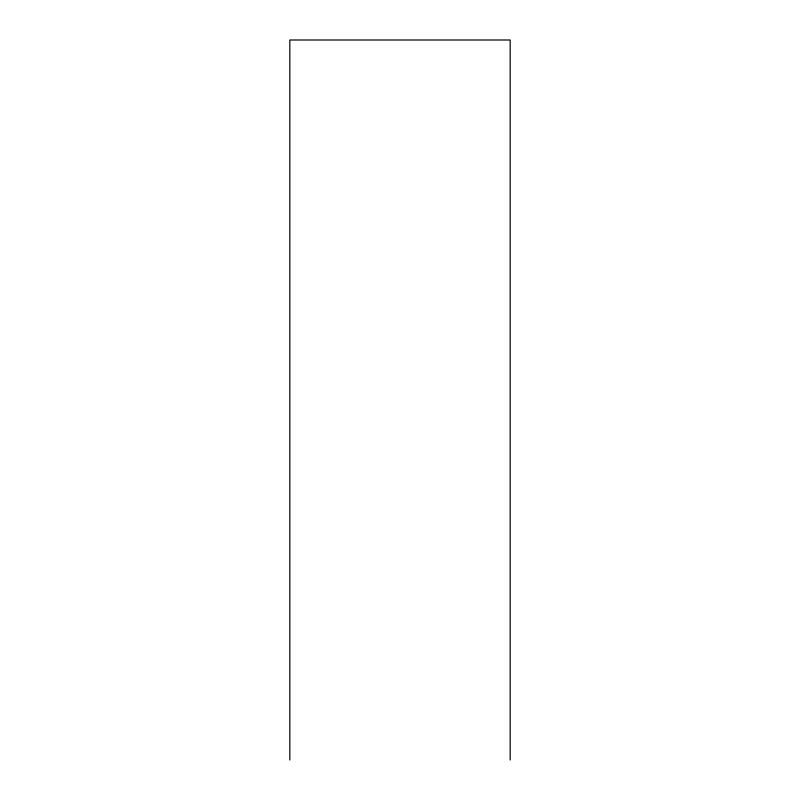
<?xml version="1.0" encoding="UTF-8"?>
<svg xmlns="http://www.w3.org/2000/svg" width="800" height="800" viewBox="0 0 800 800"><rect width="100%" height="100%" fill="white"/><g stroke="black" fill="none" stroke-linecap="round" stroke-linejoin="round"><path stroke-width="1.2" d="M510.18 760L510.18 40L289.82 40L289.82 760"/></g></svg>
